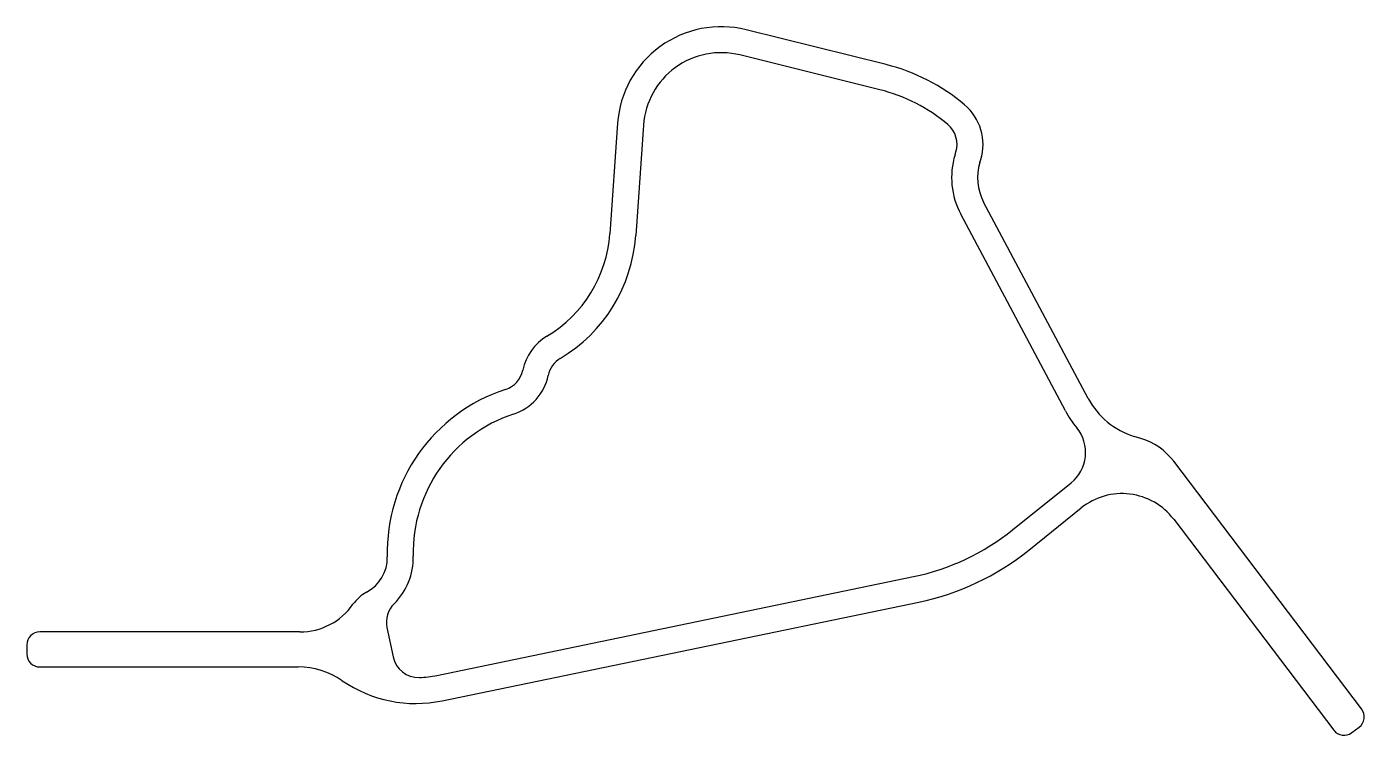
# Model space of a CAD drawing. Header units: millimetres. Extents: x -6 to 97, y -5 to 49.
import ezdxf

# ---------------------------------------------------------------- set-up
doc = ezdxf.new("R2010")
doc.units = ezdxf.units.MM
doc.layers.add('3', color=7, linetype='Continuous', true_color=0xffffff)

msp = doc.modelspace()

# ---------------------------------------------------------------- linework, layer by layer
at = {"layer": '3', "color": 30, "linetype": 'Continuous', "lineweight": 25}
for p, q in [((59.796113, 46.455918), (49.02521, 49.138023)), ((59.312846, 44.515183), (48.54194, 47.197289)), ((39.111453, 41.930777), (38.517664, 33.402953)), ((41.106622, 41.791854), (40.512833, 33.26403)), ((65.112994, 39.4873), (65.183645, 39.718631)), ((67.025776, 38.903121), (67.096427, 39.134454)), ((75.384039, 20.700597), (67.320106, 35.855835)), ((73.618422, 19.761131), (65.554489, 34.916369)), ((79.439347, 17.624586), (78.928358, 17.780646)), ((96.44625, -3.238953), (81.963205, 15.863447)), ((69.544942, 10.568682), (74.060016, 14.201093)), ((70.79861, 9.010376), (74.846563, 12.266986)), ((81.965038, 11.392039), (94.294726, -4.870193)), ((25.186164, -0.649486), (61.917308, 6.968498)), ((25.592318, -2.607811), (62.323462, 5.010173)), ((14.623376, 2.7), (-5.417688, 2.7)), ((21.340405, 3.044063), (21.809715, 0.781218)), ((-6.417688, 1.7), (-6.417688, 1)), ((-5.417688, 0), (14.495847, 0)), ((95.69575, -5.062891), (96.253552, -4.639976))]:
    msp.add_line(p, q, dxfattribs=at)
for centre, radius, start, end in [((47.09213, 41.375085), 8, 76.016945, 176.016944), ((47.09213, 41.375085), 6, 76.016943, 176.016944), ((56.171593, 31.900414), 14.999995, 49.805195, 76.016956), ((56.171593, 31.900414), 12.999995, 49.805201, 76.016943), ((63.270861, 40.30281), 4.000002, 343.016954, 49.805176), ((63.270861, 40.30281), 2.000002, 343.016936, 49.805201), ((70.851343, 37.734765), 6.000002, 163.016936, 208.016945), ((70.851343, 37.734765), 4.000002, 163.016947, 208.016927), ((28.541817, 34.097568), 10, 300.86685, 356.016942), ((28.541817, 34.097568), 12, 300.86685, 356.016944), ((35.724443, 22.080501), 4, 120.866851, 168.233969), ((35.724443, 22.080501), 2, 120.86685, 168.233962), ((29.850513, 23.303996), 2, 288.180417, 348.233948), ((29.850513, 23.303996), 4, 288.180423, 348.233962), ((34.608671, 8.815295), 13.25, 108.180424, 181.413127), ((80.68089, 23.518992), 5.999998, 208.01694, 253.016956), ((80.68089, 23.518992), 7.999998, 208.016945, 219.389258), ((34.608671, 8.815295), 11.25, 108.180423, 181.41313), ((72.179513, 16.538551), 3, 308.816944, 39.389258), ((77.978904, 12.842633), 4.999997, 37.168643, 73.016955), ((77.980735, 8.371223), 5, 37.168653, 128.816945), ((58.261924, 24.59343), 18.000002, 281.716945, 308.816944), ((18.363613, 8.414549), 2.999999, 297.999694, 1.413145), ((18.363613, 8.414549), 4.999999, 314.830907, 1.41313), ((58.261924, 24.59343), 20.000002, 281.716945, 308.816943), ((21.180415, 3.116848), 3.000003, 117.9997, 145.047722), ((14.623376, 7.7), 5.000001, 270.000008, 325.047736), ((23.298731, 3.450216), 2, 134.830907, 191.716936), ((-5.417688, 1.7), 1, 90, 179.999999), ((-5.417688, 1), 1, 179.999999, 270), ((14.495848, -5.999999), 5.999999, 55.486084, 90.000011), ((23.768041, 1.187371), 2, 191.716936, 271.972233), ((23.56155, 7.183814), 7.999997, 271.972233, 281.716945), ((23.56155, 7.183814), 9.999997, 235.486072, 281.716945), ((95.649389, -3.843116), 1, 307.168652, 37.168652), ((95.091587, -4.26603), 1, 217.168652, 307.168652)]:
    msp.add_arc(centre, radius, start, end, dxfattribs=at)

doc.saveas('drawing.dxf')
